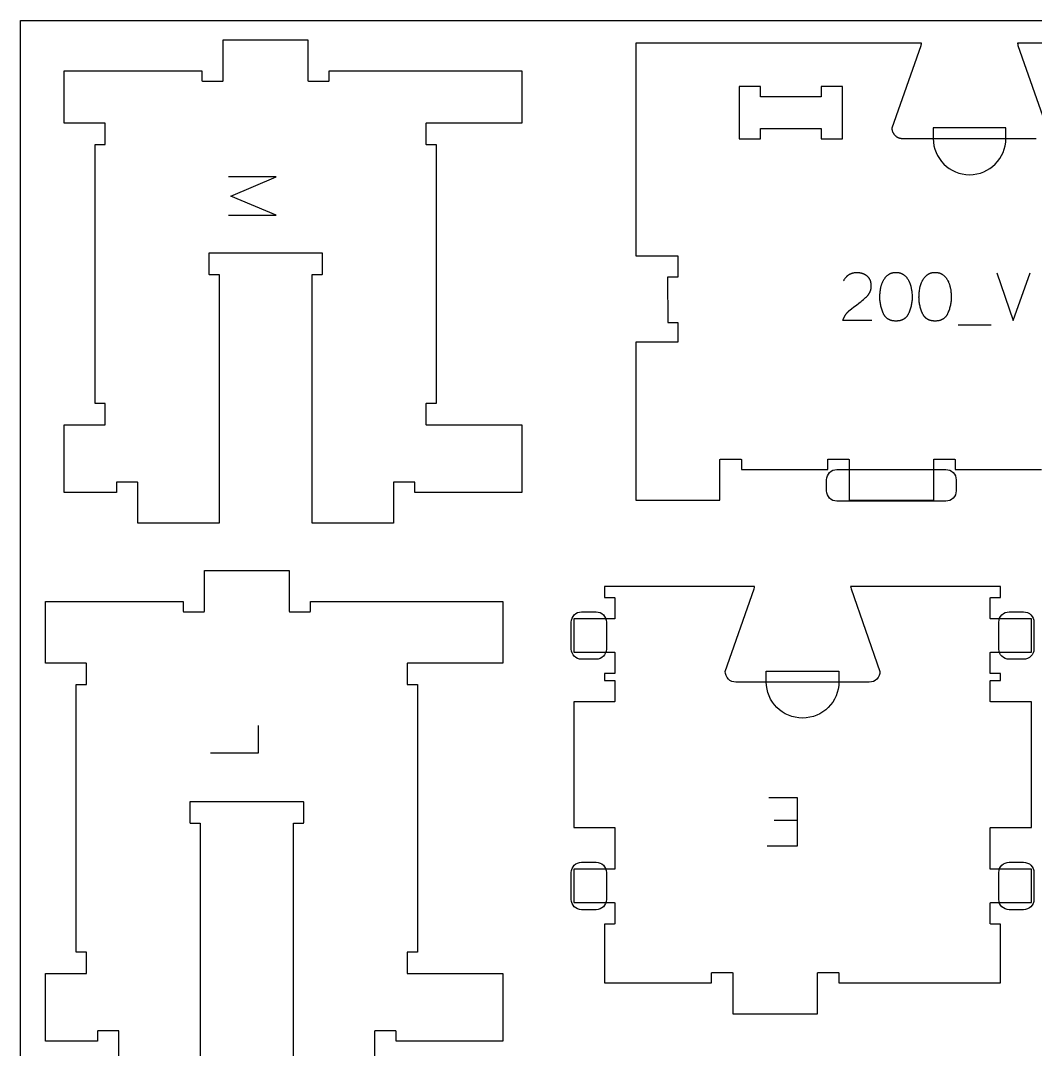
# Model space of a CAD drawing. Header units: millimetres. Extents: x -1220 to 1220, y -1270 to 1270.
# Drawn here: x -1220 to -627, y 668 to 1270 of the extents above; entities that cross this region are included whole.
import ezdxf

# ---------------------------------------------------------------- set-up
doc = ezdxf.new("R2010")
doc.units = ezdxf.units.MM
for name, color, linetype, true_color in [('0_SHEET_SPRUCEPLY_2440X122', 1, 'Continuous', 0xff0000), ('1_ANYTOOL_1MMDEEP_LABELS_S', 2, 'Continuous', 0xffff00), ('3_ANYTOOL_CUTTHROUGH_INSID', 4, 'Continuous', 0x00ffff), ('4_ANYTOOL_CUTTHROUGH_OUTSI', 5, 'Continuous', 0x0000ff), ('5_ANYTOOL_HALF_MILL_9MM_IN', 3, 'Continuous', 0x00ff00)]:
    doc.layers.add(name, color=color, linetype=linetype, true_color=true_color)

msp = doc.modelspace()

# ---------------------------------------------------------------- linework, layer by layer
at = {"layer": '0_SHEET_SPRUCEPLY_2440X122'}
msp.add_lwpolyline([(1220, 1270), (1220, 50), (-1220, 50), (-1220, 1270)], close=True, dxfattribs=at)
at = {"layer": '1_ANYTOOL_1MMDEEP_LABELS_S'}
for points in [[(-1098.49, 1156.16), (-1070.49, 1156.16), (-1096.97, 1167.36), (-1070.61, 1178.56), (-1098.49, 1178.56)], [(-722.15, 1094.49), (-739.23, 1094.53), (-739.09, 1094.95), (-738.94, 1095.37), (-738.86, 1095.58), (-738.78, 1095.78), (-738.69, 1095.98), (-738.6, 1096.18), (-738.51, 1096.37), (-738.41, 1096.57), (-738.31, 1096.76), (-738.21, 1096.95), (-738.11, 1097.13), (-738, 1097.32), (-737.88, 1097.5), (-737.77, 1097.68), (-737.65, 1097.86), (-737.53, 1098.03), (-737.4, 1098.2), (-737.27, 1098.38), (-737.14, 1098.54), (-737, 1098.71), (-736.86, 1098.87), (-736.72, 1099.04), (-736.58, 1099.2), (-736.43, 1099.35), (-736.28, 1099.51), (-736.12, 1099.66), (-735.96, 1099.81), (-735.8, 1099.96), (-735.64, 1100.11), (-734.08, 1101.39), (-732.69, 1102.51), (-731.28, 1103.59), (-729.87, 1104.65), (-729.16, 1105.17), (-728.47, 1105.7), (-727.8, 1106.24), (-727.16, 1106.79), (-726.53, 1107.34), (-725.93, 1107.9), (-725.35, 1108.47), (-724.79, 1109.05), (-724.65, 1109.19), (-724.52, 1109.34), (-724.39, 1109.49), (-724.27, 1109.65), (-724.15, 1109.8), (-724.04, 1109.96), (-723.93, 1110.12), (-723.82, 1110.28), (-723.72, 1110.44), (-723.63, 1110.6), (-723.53, 1110.77), (-723.45, 1110.94), (-723.36, 1111.11), (-723.28, 1111.29), (-723.21, 1111.46), (-723.14, 1111.64), (-723.07, 1111.82), (-723.01, 1112), (-722.95, 1112.18), (-722.9, 1112.37), (-722.85, 1112.56), (-722.8, 1112.75), (-722.76, 1112.94), (-722.72, 1113.14), (-722.69, 1113.33), (-722.66, 1113.53), (-722.64, 1113.73), (-722.62, 1113.94), (-722.61, 1114.14), (-722.6, 1114.35), (-722.59, 1114.56), (-722.59, 1114.77), (-722.59, 1115), (-722.6, 1115.23), (-722.61, 1115.46), (-722.62, 1115.68), (-722.64, 1115.9), (-722.67, 1116.12), (-722.7, 1116.33), (-722.73, 1116.54), (-722.77, 1116.74), (-722.82, 1116.94), (-722.87, 1117.14), (-722.92, 1117.34), (-722.98, 1117.53), (-723.04, 1117.71), (-723.11, 1117.9), (-723.18, 1118.08), (-723.25, 1118.26), (-723.33, 1118.43), (-723.42, 1118.6), (-723.51, 1118.77), (-723.6, 1118.93), (-723.7, 1119.09), (-723.81, 1119.24), (-723.91, 1119.4), (-724.03, 1119.55), (-724.15, 1119.69), (-724.27, 1119.83), (-724.39, 1119.97), (-724.53, 1120.11), (-724.66, 1120.24), (-724.8, 1120.36), (-724.95, 1120.49), (-725.1, 1120.61), (-725.25, 1120.73), (-725.4, 1120.84), (-725.56, 1120.95), (-725.72, 1121.05), (-725.88, 1121.15), (-726.04, 1121.25), (-726.2, 1121.35), (-726.37, 1121.44), (-726.54, 1121.52), (-726.72, 1121.6), (-726.89, 1121.68), (-727.07, 1121.76), (-727.25, 1121.83), (-727.43, 1121.9), (-727.62, 1121.96), (-727.8, 1122.02), (-727.99, 1122.07), (-728.19, 1122.13), (-728.38, 1122.17), (-728.58, 1122.22), (-728.78, 1122.26), (-728.98, 1122.29), (-729.18, 1122.33), (-729.39, 1122.36), (-729.6, 1122.38), (-729.81, 1122.4), (-730.03, 1122.42), (-730.24, 1122.43), (-730.46, 1122.44), (-730.91, 1122.45), (-731.25, 1122.44), (-731.59, 1122.43), (-731.91, 1122.41), (-732.24, 1122.37), (-732.56, 1122.33), (-732.87, 1122.28), (-733.17, 1122.22), (-733.47, 1122.15), (-733.77, 1122.07), (-733.91, 1122.03), (-734.05, 1121.98), (-734.19, 1121.94), (-734.33, 1121.89), (-734.47, 1121.83), (-734.61, 1121.78), (-734.74, 1121.72), (-734.88, 1121.66), (-735.01, 1121.6), (-735.14, 1121.54), (-735.27, 1121.47), (-735.4, 1121.4), (-735.52, 1121.33), (-735.65, 1121.26), (-735.77, 1121.18), (-735.89, 1121.11), (-736.01, 1121.03), (-736.13, 1120.94), (-736.25, 1120.86), (-736.36, 1120.77), (-736.48, 1120.68), (-736.59, 1120.59), (-736.7, 1120.5), (-736.81, 1120.4), (-736.92, 1120.3), (-737.02, 1120.2), (-737.13, 1120.1), (-737.23, 1119.99), (-737.33, 1119.88), (-737.43, 1119.77), (-737.53, 1119.66), (-737.63, 1119.54), (-737.82, 1119.31), (-738, 1119.06), (-738.18, 1118.8), (-738.35, 1118.54), (-738.52, 1118.27), (-738.67, 1117.98), (-738.83, 1117.69)], [(-649.23, 1122.45), (-639.55, 1094.45), (-629.71, 1122.45)], [(-671.75, 1092.09), (-652.47, 1092.09)], [(-1108.9, 841.57), (-1080.9, 841.57), (-1080.9, 857.53)], [(-783.42, 787.22), (-765.74, 787.22), (-765.74, 815.22), (-782.38, 815.22)], [(-779.42, 802.22), (-765.74, 802.22)]]:
    msp.add_lwpolyline(points, dxfattribs=at)
for points in [[(-708.15, 1122.69), (-707.8, 1122.68), (-707.46, 1122.67), (-707.3, 1122.65), (-707.13, 1122.64), (-706.97, 1122.62), (-706.81, 1122.6), (-706.65, 1122.57), (-706.49, 1122.55), (-706.34, 1122.52), (-706.18, 1122.49), (-706.03, 1122.45), (-705.88, 1122.41), (-705.73, 1122.37), (-705.59, 1122.33), (-705.44, 1122.28), (-705.3, 1122.23), (-705.16, 1122.18), (-705.02, 1122.13), (-704.89, 1122.07), (-704.75, 1122.01), (-704.62, 1121.94), (-704.49, 1121.88), (-704.36, 1121.81), (-704.23, 1121.74), (-704.11, 1121.66), (-703.98, 1121.59), (-703.86, 1121.51), (-703.74, 1121.42), (-703.62, 1121.34), (-703.51, 1121.25), (-703.28, 1121.07), (-703.06, 1120.89), (-702.84, 1120.7), (-702.63, 1120.5), (-702.43, 1120.3), (-702.23, 1120.09), (-702.04, 1119.87), (-701.86, 1119.65), (-701.68, 1119.42), (-701.5, 1119.19), (-701.34, 1118.95), (-701.17, 1118.7), (-701.02, 1118.45), (-700.87, 1118.19), (-700.73, 1117.92), (-700.59, 1117.65), (-700.33, 1117.1), (-700.21, 1116.82), (-700.09, 1116.54), (-699.98, 1116.26), (-699.87, 1115.97), (-699.77, 1115.68), (-699.68, 1115.39), (-699.59, 1115.09), (-699.5, 1114.79), (-699.42, 1114.49), (-699.35, 1114.18), (-699.28, 1113.87), (-699.22, 1113.56), (-699.16, 1113.25), (-699, 1112.29), (-698.91, 1111.67), (-698.84, 1111.05), (-698.78, 1110.44), (-698.73, 1109.84), (-698.69, 1109.25), (-698.67, 1108.66), (-698.67, 1108.09), (-698.68, 1107.51), (-698.7, 1106.94), (-698.74, 1106.36), (-698.79, 1105.79), (-698.86, 1105.21), (-698.95, 1104.63), (-699.05, 1104.06), (-699.17, 1103.48), (-699.3, 1102.9), (-699.45, 1102.32), (-699.61, 1101.74), (-699.79, 1101.17), (-699.99, 1100.59), (-700.2, 1100.01), (-700.43, 1099.43), (-700.67, 1098.85), (-700.79, 1098.56), (-700.93, 1098.29), (-701.07, 1098.02), (-701.14, 1097.89), (-701.21, 1097.76), (-701.29, 1097.64), (-701.37, 1097.51), (-701.45, 1097.39), (-701.53, 1097.27), (-701.61, 1097.16), (-701.7, 1097.04), (-701.78, 1096.93), (-701.87, 1096.82), (-701.96, 1096.71), (-702.05, 1096.61), (-702.14, 1096.5), (-702.24, 1096.4), (-702.34, 1096.3), (-702.44, 1096.21), (-702.54, 1096.11), (-702.64, 1096.02), (-702.74, 1095.93), (-702.85, 1095.84), (-702.95, 1095.76), (-703.06, 1095.68), (-703.17, 1095.6), (-703.29, 1095.52), (-703.4, 1095.44), (-703.52, 1095.37), (-703.64, 1095.3), (-703.75, 1095.23), (-703.88, 1095.16), (-704, 1095.1), (-704.12, 1095.03), (-704.25, 1094.97), (-704.38, 1094.92), (-704.51, 1094.86), (-704.64, 1094.81), (-704.77, 1094.76), (-704.91, 1094.71), (-705.04, 1094.66), (-705.18, 1094.62), (-705.32, 1094.58), (-705.47, 1094.54), (-705.61, 1094.5), (-705.9, 1094.43), (-706.2, 1094.37), (-706.51, 1094.32), (-706.82, 1094.28), (-707.14, 1094.25), (-707.47, 1094.23), (-707.81, 1094.21), (-708.15, 1094.21), (-708.49, 1094.21), (-708.82, 1094.23), (-709.14, 1094.25), (-709.46, 1094.28), (-709.77, 1094.32), (-710.08, 1094.37), (-710.38, 1094.43), (-710.52, 1094.47), (-710.67, 1094.5), (-710.81, 1094.54), (-710.95, 1094.58), (-711.09, 1094.62), (-711.23, 1094.67), (-711.36, 1094.71), (-711.5, 1094.76), (-711.63, 1094.81), (-711.76, 1094.87), (-711.89, 1094.92), (-712.02, 1094.98), (-712.14, 1095.04), (-712.27, 1095.1), (-712.39, 1095.17), (-712.51, 1095.24), (-712.63, 1095.31), (-712.75, 1095.38), (-712.86, 1095.45), (-712.98, 1095.53), (-713.09, 1095.61), (-713.2, 1095.69), (-713.31, 1095.77), (-713.41, 1095.86), (-713.52, 1095.95), (-713.62, 1096.04), (-713.72, 1096.13), (-713.82, 1096.22), (-713.92, 1096.32), (-714.02, 1096.42), (-714.11, 1096.52), (-714.21, 1096.63), (-714.3, 1096.73), (-714.39, 1096.84), (-714.48, 1096.95), (-714.56, 1097.07), (-714.65, 1097.18), (-714.73, 1097.3), (-714.81, 1097.42), (-714.89, 1097.54), (-714.97, 1097.67), (-715.04, 1097.79), (-715.12, 1097.92), (-715.19, 1098.05), (-715.33, 1098.32), (-715.46, 1098.6), (-715.59, 1098.89), (-715.82, 1099.47), (-716.05, 1100.06), (-716.25, 1100.64), (-716.44, 1101.22), (-716.62, 1101.8), (-716.78, 1102.38), (-716.93, 1102.96), (-717.06, 1103.54), (-717.17, 1104.12), (-717.27, 1104.69), (-717.36, 1105.27), (-717.42, 1105.84), (-717.48, 1106.41), (-717.52, 1106.99), (-717.54, 1107.56), (-717.55, 1108.13), (-717.54, 1108.7), (-717.52, 1109.29), (-717.49, 1109.88), (-717.45, 1110.48), (-717.39, 1111.09), (-717.32, 1111.71), (-717.24, 1112.33), (-717.15, 1112.97), (-717.03, 1113.6), (-716.96, 1113.91), (-716.89, 1114.22), (-716.81, 1114.53), (-716.73, 1114.83), (-716.64, 1115.13), (-716.55, 1115.43), (-716.45, 1115.72), (-716.35, 1116.01), (-716.24, 1116.3), (-716.13, 1116.58), (-716.01, 1116.86), (-715.89, 1117.14), (-715.76, 1117.42), (-715.63, 1117.69), (-715.49, 1117.96), (-715.35, 1118.22), (-715.2, 1118.47), (-715.04, 1118.72), (-714.88, 1118.96), (-714.72, 1119.2), (-714.54, 1119.43), (-714.37, 1119.66), (-714.18, 1119.88), (-714, 1120.09), (-713.8, 1120.3), (-713.6, 1120.5), (-713.4, 1120.7), (-713.19, 1120.89), (-712.97, 1121.07), (-712.75, 1121.25), (-712.63, 1121.34), (-712.51, 1121.42), (-712.39, 1121.51), (-712.27, 1121.59), (-712.15, 1121.66), (-712.02, 1121.74), (-711.9, 1121.81), (-711.77, 1121.88), (-711.64, 1121.94), (-711.51, 1122.01), (-711.37, 1122.07), (-711.24, 1122.13), (-711.1, 1122.18), (-710.96, 1122.23), (-710.82, 1122.28), (-710.68, 1122.33), (-710.53, 1122.37), (-710.39, 1122.41), (-710.24, 1122.45), (-710.09, 1122.49), (-709.94, 1122.52), (-709.78, 1122.55), (-709.63, 1122.57), (-709.47, 1122.6), (-709.31, 1122.62), (-709.15, 1122.64), (-708.99, 1122.65), (-708.82, 1122.67), (-708.49, 1122.68)], [(-685.27, 1122.69), (-684.92, 1122.68), (-684.58, 1122.67), (-684.42, 1122.65), (-684.25, 1122.64), (-684.09, 1122.62), (-683.93, 1122.6), (-683.77, 1122.57), (-683.61, 1122.55), (-683.46, 1122.52), (-683.3, 1122.49), (-683.15, 1122.45), (-683, 1122.41), (-682.85, 1122.37), (-682.71, 1122.33), (-682.56, 1122.28), (-682.42, 1122.23), (-682.28, 1122.18), (-682.14, 1122.13), (-682.01, 1122.07), (-681.87, 1122.01), (-681.74, 1121.94), (-681.61, 1121.88), (-681.48, 1121.81), (-681.35, 1121.74), (-681.23, 1121.66), (-681.1, 1121.59), (-680.98, 1121.51), (-680.86, 1121.42), (-680.74, 1121.34), (-680.63, 1121.25), (-680.4, 1121.07), (-680.18, 1120.89), (-679.96, 1120.7), (-679.75, 1120.5), (-679.55, 1120.3), (-679.35, 1120.09), (-679.16, 1119.87), (-678.98, 1119.65), (-678.8, 1119.42), (-678.62, 1119.19), (-678.46, 1118.95), (-678.29, 1118.7), (-678.14, 1118.45), (-677.99, 1118.19), (-677.85, 1117.92), (-677.71, 1117.65), (-677.45, 1117.1), (-677.33, 1116.82), (-677.21, 1116.54), (-677.1, 1116.26), (-676.99, 1115.97), (-676.89, 1115.68), (-676.8, 1115.39), (-676.71, 1115.09), (-676.62, 1114.79), (-676.54, 1114.49), (-676.47, 1114.18), (-676.4, 1113.87), (-676.34, 1113.56), (-676.28, 1113.25), (-676.12, 1112.29), (-676.03, 1111.67), (-675.96, 1111.05), (-675.9, 1110.44), (-675.85, 1109.84), (-675.81, 1109.25), (-675.79, 1108.66), (-675.79, 1108.09), (-675.8, 1107.51), (-675.82, 1106.94), (-675.86, 1106.36), (-675.91, 1105.79), (-675.98, 1105.21), (-676.07, 1104.63), (-676.17, 1104.06), (-676.29, 1103.48), (-676.42, 1102.9), (-676.57, 1102.32), (-676.73, 1101.74), (-676.91, 1101.17), (-677.11, 1100.59), (-677.32, 1100.01), (-677.55, 1099.43), (-677.79, 1098.85), (-677.91, 1098.56), (-678.05, 1098.29), (-678.19, 1098.02), (-678.26, 1097.89), (-678.33, 1097.76), (-678.41, 1097.64), (-678.49, 1097.51), (-678.57, 1097.39), (-678.65, 1097.27), (-678.73, 1097.16), (-678.82, 1097.04), (-678.9, 1096.93), (-678.99, 1096.82), (-679.08, 1096.71), (-679.17, 1096.61), (-679.26, 1096.5), (-679.36, 1096.4), (-679.46, 1096.3), (-679.56, 1096.21), (-679.66, 1096.11), (-679.76, 1096.02), (-679.86, 1095.93), (-679.97, 1095.84), (-680.07, 1095.76), (-680.18, 1095.68), (-680.29, 1095.6), (-680.41, 1095.52), (-680.52, 1095.44), (-680.64, 1095.37), (-680.76, 1095.3), (-680.87, 1095.23), (-681, 1095.16), (-681.12, 1095.1), (-681.24, 1095.03), (-681.37, 1094.97), (-681.5, 1094.92), (-681.63, 1094.86), (-681.76, 1094.81), (-681.89, 1094.76), (-682.03, 1094.71), (-682.16, 1094.66), (-682.3, 1094.62), (-682.44, 1094.58), (-682.59, 1094.54), (-682.73, 1094.5), (-683.02, 1094.43), (-683.32, 1094.37), (-683.63, 1094.32), (-683.94, 1094.28), (-684.26, 1094.25), (-684.59, 1094.23), (-684.93, 1094.21), (-685.27, 1094.21), (-685.61, 1094.21), (-685.94, 1094.23), (-686.26, 1094.25), (-686.58, 1094.28), (-686.89, 1094.32), (-687.2, 1094.37), (-687.5, 1094.43), (-687.64, 1094.47), (-687.79, 1094.5), (-687.93, 1094.54), (-688.07, 1094.58), (-688.21, 1094.62), (-688.35, 1094.67), (-688.48, 1094.71), (-688.62, 1094.76), (-688.75, 1094.81), (-688.88, 1094.87), (-689.01, 1094.92), (-689.14, 1094.98), (-689.26, 1095.04), (-689.39, 1095.1), (-689.51, 1095.17), (-689.63, 1095.24), (-689.75, 1095.31), (-689.87, 1095.38), (-689.98, 1095.45), (-690.1, 1095.53), (-690.21, 1095.61), (-690.32, 1095.69), (-690.43, 1095.77), (-690.53, 1095.86), (-690.64, 1095.95), (-690.74, 1096.04), (-690.84, 1096.13), (-690.94, 1096.22), (-691.04, 1096.32), (-691.14, 1096.42), (-691.23, 1096.52), (-691.33, 1096.63), (-691.42, 1096.73), (-691.51, 1096.84), (-691.6, 1096.95), (-691.68, 1097.07), (-691.77, 1097.18), (-691.85, 1097.3), (-691.93, 1097.42), (-692.01, 1097.54), (-692.09, 1097.67), (-692.16, 1097.79), (-692.24, 1097.92), (-692.31, 1098.05), (-692.45, 1098.32), (-692.58, 1098.6), (-692.71, 1098.89), (-692.94, 1099.47), (-693.17, 1100.06), (-693.37, 1100.64), (-693.56, 1101.22), (-693.74, 1101.8), (-693.9, 1102.38), (-694.05, 1102.96), (-694.18, 1103.54), (-694.29, 1104.12), (-694.39, 1104.69), (-694.48, 1105.27), (-694.54, 1105.84), (-694.6, 1106.41), (-694.64, 1106.99), (-694.66, 1107.56), (-694.67, 1108.13), (-694.66, 1108.7), (-694.64, 1109.29), (-694.61, 1109.88), (-694.57, 1110.48), (-694.51, 1111.09), (-694.44, 1111.71), (-694.36, 1112.33), (-694.27, 1112.97), (-694.15, 1113.6), (-694.08, 1113.91), (-694.01, 1114.22), (-693.93, 1114.53), (-693.85, 1114.83), (-693.76, 1115.13), (-693.67, 1115.43), (-693.57, 1115.72), (-693.47, 1116.01), (-693.36, 1116.3), (-693.25, 1116.58), (-693.13, 1116.86), (-693.01, 1117.14), (-692.88, 1117.42), (-692.75, 1117.69), (-692.61, 1117.96), (-692.47, 1118.22), (-692.32, 1118.47), (-692.16, 1118.72), (-692, 1118.96), (-691.84, 1119.2), (-691.66, 1119.43), (-691.49, 1119.66), (-691.3, 1119.88), (-691.12, 1120.09), (-690.92, 1120.3), (-690.72, 1120.5), (-690.52, 1120.7), (-690.31, 1120.89), (-690.09, 1121.07), (-689.87, 1121.25), (-689.75, 1121.34), (-689.63, 1121.42), (-689.51, 1121.51), (-689.39, 1121.59), (-689.27, 1121.66), (-689.14, 1121.74), (-689.02, 1121.81), (-688.89, 1121.88), (-688.76, 1121.94), (-688.63, 1122.01), (-688.49, 1122.07), (-688.36, 1122.13), (-688.22, 1122.18), (-688.08, 1122.23), (-687.94, 1122.28), (-687.8, 1122.33), (-687.65, 1122.37), (-687.51, 1122.41), (-687.36, 1122.45), (-687.21, 1122.49), (-687.06, 1122.52), (-686.9, 1122.55), (-686.75, 1122.57), (-686.59, 1122.6), (-686.43, 1122.62), (-686.27, 1122.64), (-686.11, 1122.65), (-685.94, 1122.67), (-685.61, 1122.68)]]:
    msp.add_lwpolyline(points, close=True, dxfattribs=at)
at = {"layer": '3_ANYTOOL_CUTTHROUGH_INSID'}
msp.add_lwpolyline([(-787.31, 1225.35), (-787.31, 1231.35), (-799.81, 1231.35), (-799.81, 1200.85), (-787.31, 1200.85), (-787.31, 1206.85), (-751.81, 1206.85), (-751.81, 1200.85), (-739.31, 1200.85), (-739.31, 1231.35), (-751.81, 1231.35), (-751.81, 1225.35)], close=True, dxfattribs=at)
at = {"layer": '4_ANYTOOL_CUTTHROUGH_OUTSI'}
for points in [[(-1103.97, 1121.51), (-1103.97, 976.01), (-1151.47, 976.01), (-1151.47, 999.76), (-1151.47, 999.76, 0.414214), (-1151.72, 1000.01), (-1163.72, 1000.01, 0.414214), (-1163.97, 999.76), (-1163.97, 994.01), (-1194.47, 994.01), (-1194.47, 1033.51), (-1170.72, 1033.51), (-1170.72, 1033.51, 0.414214), (-1170.47, 1033.76), (-1170.47, 1045.76, 0.414214), (-1170.72, 1046.01), (-1176.47, 1046.01), (-1176.47, 1197.51), (-1170.72, 1197.51), (-1170.72, 1197.51, 0.414214), (-1170.47, 1197.76), (-1170.47, 1209.76, 0.414214), (-1170.72, 1210.01), (-1194.47, 1210.01), (-1194.47, 1240.65), (-1113.97, 1240.65), (-1113.97, 1234.9), (-1113.97, 1234.9, 0.414214), (-1113.72, 1234.65), (-1101.72, 1234.65, 0.414214), (-1101.47, 1234.9), (-1101.47, 1258.65), (-1051.97, 1258.65), (-1051.97, 1234.9), (-1051.97, 1234.9, 0.414214), (-1051.72, 1234.65), (-1039.72, 1234.65, 0.414214), (-1039.47, 1234.9), (-1039.47, 1240.65), (-926.97, 1240.65), (-926.97, 1210.01), (-982.72, 1210.01), (-982.72, 1210.01, 0.414214), (-982.97, 1209.76), (-982.97, 1197.76, 0.414214), (-982.72, 1197.51), (-976.97, 1197.51), (-976.97, 1046.01), (-982.72, 1046.01), (-982.72, 1046.01, 0.414214), (-982.97, 1045.76), (-982.97, 1033.76, 0.414214), (-982.72, 1033.51), (-926.97, 1033.51), (-926.97, 994.01), (-989.47, 994.01), (-989.47, 999.76), (-989.47, 999.76, 0.414214), (-989.72, 1000.01), (-1001.72, 1000.01, 0.414214), (-1001.97, 999.76), (-1001.97, 976.01), (-1049.47, 976.01), (-1049.47, 1121.51), (-1043.72, 1121.51), (-1043.72, 1121.51, 0.414214), (-1043.47, 1121.76), (-1043.47, 1133.76, 0.414214), (-1043.72, 1134.01), (-1109.72, 1134.01, 0.414214), (-1109.97, 1133.76), (-1109.97, 1121.76, 0.414214), (-1109.72, 1121.51)], [(-790.83, 938.96), (-878.47, 938.96), (-878.47, 932.46), (-872.72, 932.46), (-872.72, 932.46, -0.414214), (-872.47, 932.21), (-872.47, 920.21, -0.414214), (-872.72, 919.96), (-896.47, 919.96), (-896.47, 900.46), (-872.72, 900.46), (-872.72, 900.46, -0.414214), (-872.47, 900.21), (-872.47, 888.21, -0.414214), (-872.72, 887.96), (-878.47, 887.96), (-878.47, 883.98), (-872.72, 883.98), (-872.72, 883.98, -0.414214), (-872.47, 883.73), (-872.47, 871.73, -0.414214), (-872.72, 871.48), (-896.47, 871.48), (-896.47, 797.98), (-872.72, 797.98), (-872.72, 797.98, -0.414202), (-872.47, 797.73), (-872.47, 773.73, -0.414225), (-872.72, 773.48), (-896.47, 773.48), (-896.47, 753.98), (-872.72, 753.98), (-872.72, 753.98, -0.414214), (-872.47, 753.73), (-872.47, 741.73, -0.414214), (-872.72, 741.48), (-878.47, 741.48), (-878.47, 707.02), (-815.97, 707.02), (-815.97, 712.77), (-815.97, 712.77, -0.414214), (-815.72, 713.02), (-803.72, 713.02, -0.414214), (-803.47, 712.77), (-803.47, 689.02), (-753.97, 689.02), (-753.97, 712.77), (-753.97, 712.77, -0.414214), (-753.72, 713.02), (-741.72, 713.02, -0.414214), (-741.47, 712.77), (-741.47, 707.02), (-646.97, 707.02), (-646.97, 741.48), (-652.72, 741.48), (-652.72, 741.48, -0.414214), (-652.97, 741.73), (-652.97, 753.73, -0.414214), (-652.72, 753.98), (-628.97, 753.98), (-628.97, 773.48), (-652.72, 773.48), (-652.72, 773.48, -0.414222), (-652.97, 773.73), (-652.97, 797.73, -0.414205), (-652.72, 797.98), (-628.97, 797.98), (-628.97, 871.48), (-652.72, 871.48), (-652.72, 871.48, -0.414214), (-652.97, 871.73), (-652.97, 883.73, -0.414214), (-652.72, 883.98), (-646.97, 883.98), (-646.97, 887.96), (-652.72, 887.96), (-652.72, 887.96, -0.414214), (-652.97, 888.21), (-652.97, 900.21, -0.414214), (-652.72, 900.46), (-628.97, 900.46), (-628.97, 919.96), (-652.72, 919.96), (-652.72, 919.96, -0.414214), (-652.97, 920.21), (-652.97, 932.21, -0.414214), (-652.72, 932.46), (-646.97, 932.46), (-646.97, 938.96), (-734.62, 938.96), (-734.62, 938.96, 0.061485), (-734.38, 937.57), (-717.48, 889.29, -0.084368), (-717.47, 889.21, -0.414214), (-723.72, 882.96), (-801.72, 882.96, -0.414214), (-807.97, 889.21, -0.084368), (-807.96, 889.29), (-791.06, 937.57, 0.061485)]]:
    msp.add_lwpolyline(points, format="xyb", close=True, dxfattribs=at)
for points in [[(-1162.47, 655.01), (-1162.47, 678.76), (-1162.47, 678.76, 0.414214), (-1162.72, 679.01), (-1174.72, 679.01, 0.414214), (-1174.97, 678.76), (-1174.97, 673.01), (-1205.47, 673.01), (-1205.47, 712.51), (-1181.72, 712.51), (-1181.72, 712.51, 0.414214), (-1181.47, 712.76), (-1181.47, 724.76, 0.414214), (-1181.72, 725.01), (-1187.47, 725.01), (-1187.47, 881.51), (-1181.72, 881.51), (-1181.72, 881.51, 0.414214), (-1181.47, 881.76), (-1181.47, 893.76, 0.414214), (-1181.72, 894.01), (-1205.47, 894.01), (-1205.47, 930.2), (-1124.97, 930.2), (-1124.97, 924.45), (-1124.97, 924.45, 0.414214), (-1124.72, 924.2), (-1112.72, 924.2, 0.414214), (-1112.47, 924.45), (-1112.47, 948.2), (-1062.97, 948.2), (-1062.97, 924.45), (-1062.97, 924.45, 0.414214), (-1062.72, 924.2), (-1050.72, 924.2, 0.414214), (-1050.47, 924.45), (-1050.47, 930.2), (-937.97, 930.2), (-937.97, 894.01), (-993.72, 894.01), (-993.72, 894.01, 0.414214), (-993.97, 893.76), (-993.97, 881.76, 0.414214), (-993.72, 881.51), (-987.97, 881.51), (-987.97, 725.01), (-993.72, 725.01), (-993.72, 725.01, 0.414214), (-993.97, 724.76), (-993.97, 712.76, 0.414214), (-993.72, 712.51), (-937.97, 712.51), (-937.97, 673.01), (-1000.47, 673.01), (-1000.47, 678.76), (-1000.47, 678.76, 0.414214), (-1000.72, 679.01), (-1012.72, 679.01, 0.414214), (-1012.97, 678.76), (-1012.97, 655.01)], [(-1060.47, 655.01), (-1060.47, 800.51), (-1054.72, 800.51), (-1054.72, 800.51, 0.414214), (-1054.47, 800.76), (-1054.47, 812.76, 0.414214), (-1054.72, 813.01), (-1120.72, 813.01, 0.414214), (-1120.97, 812.76), (-1120.97, 800.76, 0.414214), (-1120.72, 800.51), (-1114.97, 800.51), (-1114.97, 655.01)]]:
    msp.add_lwpolyline(points, format="xyb", dxfattribs=at)
for points in [[(-626.11, 1200.85, 0), (-704.11, 1200.85, 0), (-704.33, 1200.86, 0), (-704.54, 1200.87, 0), (-704.75, 1200.89, 0), (-704.97, 1200.91, 0), (-705.18, 1200.94, 0), (-705.39, 1200.98, 0), (-705.59, 1201.03, 0), (-705.8, 1201.08, 0), (-706.01, 1201.15, 0), (-706.21, 1201.21, 0), (-706.41, 1201.29, 0), (-706.6, 1201.37, 0), (-706.8, 1201.46, 0), (-706.99, 1201.55, 0), (-707.18, 1201.65, 0), (-707.36, 1201.76, 0), (-707.54, 1201.88, 0), (-707.72, 1202, 0), (-707.89, 1202.12, 0), (-708.06, 1202.25, 0), (-708.22, 1202.39, 0), (-708.38, 1202.53, 0), (-708.53, 1202.68, 0), (-708.68, 1202.84, 0), (-708.83, 1203, 0), (-708.96, 1203.16, 0), (-709.09, 1203.33, 0), (-709.22, 1203.5, 0), (-709.34, 1203.67, 0), (-709.45, 1203.86, 0), (-709.56, 1204.04, 0), (-709.66, 1204.23, 0), (-709.76, 1204.42, 0), (-709.85, 1204.61, 0), (-709.93, 1204.81, 0), (-710, 1205.01, 0), (-710.07, 1205.21, 0), (-710.13, 1205.42, 0), (-710.19, 1205.62, 0), (-710.23, 1205.83, 0), (-710.27, 1206.04, 0), (-710.31, 1206.25, 0), (-710.33, 1206.46, 0), (-710.35, 1206.68, 0), (-710.36, 1206.89, 0), (-710.36, 1207.1, 0), (-710.36, 1207.11, 0), (-710.36, 1207.12, 0), (-710.36, 1207.13, 0), (-710.36, 1207.14, 0), (-710.36, 1207.14, 0), (-710.36, 1207.15, 0), (-710.36, 1207.16, 0), (-710.36, 1207.17, 0), (-710.35, 1207.18, 0), (-710.35, 1207.19, 0), (-693.45, 1255.46, 0), (-693.41, 1255.63, 0), (-693.36, 1255.8, 0), (-693.33, 1255.98, 0), (-693.29, 1256.15, 0), (-693.27, 1256.33, 0), (-693.25, 1256.5, 0), (-693.23, 1256.68, 0), (-693.22, 1256.85, 0), (-860.32, 1256.85, 0), (-860.32, 1132.35, 0), (-835.88, 1132.35, 0), (-835.87, 1132.35, 0), (-835.86, 1132.35, 0), (-835.85, 1132.35, 0), (-835.84, 1132.35, 0), (-835.83, 1132.35, 0), (-835.83, 1132.35, 0), (-835.82, 1132.35, 0), (-835.81, 1132.34, 0), (-835.8, 1132.34, 0), (-835.79, 1132.34, 0), (-835.78, 1132.34, 0), (-835.78, 1132.33, 0), (-835.77, 1132.33, 0), (-835.76, 1132.32, 0), (-835.75, 1132.32, 0), (-835.75, 1132.32, 0), (-835.74, 1132.31, 0), (-835.73, 1132.31, 0), (-835.73, 1132.3, 0), (-835.72, 1132.3, 0), (-835.71, 1132.29, 0), (-835.71, 1132.29, 0), (-835.7, 1132.28, 0), (-835.69, 1132.27, 0), (-835.69, 1132.27, 0), (-835.68, 1132.26, 0), (-835.68, 1132.25, 0), (-835.67, 1132.25, 0), (-835.67, 1132.24, 0), (-835.66, 1132.23, 0), (-835.66, 1132.23, 0), (-835.65, 1132.22, 0), (-835.65, 1132.21, 0), (-835.65, 1132.2, 0), (-835.64, 1132.19, 0), (-835.64, 1132.19, 0), (-835.64, 1132.18, 0), (-835.64, 1132.17, 0), (-835.63, 1132.16, 0), (-835.63, 1132.15, 0), (-835.63, 1132.15, 0), (-835.63, 1132.14, 0), (-835.63, 1132.13, 0), (-835.63, 1132.12, 0), (-835.63, 1132.11, 0), (-835.63, 1132.1, 0), (-835.63, 1120.1, 0), (-835.63, 1120.09, 0), (-835.63, 1120.09, 0), (-835.63, 1120.08, 0), (-835.63, 1120.07, 0), (-835.63, 1120.06, 0), (-835.63, 1120.05, 0), (-835.63, 1120.04, 0), (-835.64, 1120.04, 0), (-835.64, 1120.03, 0), (-835.64, 1120.02, 0), (-835.64, 1120.01, 0), (-835.65, 1120, 0), (-835.65, 1120, 0), (-835.65, 1119.99, 0), (-835.66, 1119.98, 0), (-835.66, 1119.97, 0), (-835.67, 1119.97, 0), (-835.67, 1119.96, 0), (-835.68, 1119.95, 0), (-835.68, 1119.94, 0), (-835.69, 1119.94, 0), (-835.69, 1119.93, 0), (-835.7, 1119.93, 0), (-835.71, 1119.92, 0), (-835.71, 1119.91, 0), (-835.72, 1119.91, 0), (-835.73, 1119.9, 0), (-835.73, 1119.9, 0), (-835.74, 1119.89, 0), (-835.75, 1119.89, 0), (-835.75, 1119.88, 0), (-835.76, 1119.88, 0), (-835.77, 1119.88, 0), (-835.78, 1119.87, 0), (-835.78, 1119.87, 0), (-835.79, 1119.87, 0), (-835.8, 1119.86, 0), (-835.81, 1119.86, 0), (-835.82, 1119.86, 0), (-835.83, 1119.86, 0), (-835.83, 1119.86, 0), (-835.84, 1119.86, 0), (-835.85, 1119.85, 0), (-835.86, 1119.85, 0), (-835.87, 1119.85, 0), (-835.88, 1119.85, 0), (-841.63, 1119.85, 0), (-841.59, 1093.35, 0), (-835.84, 1093.35, 0), (-835.83, 1093.35, 0), (-835.82, 1093.35, 0), (-835.82, 1093.35, 0), (-835.81, 1093.35, 0), (-835.8, 1093.35, 0), (-835.79, 1093.35, 0), (-835.78, 1093.35, 0), (-835.77, 1093.34, 0), (-835.76, 1093.34, 0), (-835.76, 1093.34, 0), (-835.75, 1093.33, 0), (-835.74, 1093.33, 0), (-835.73, 1093.33, 0), (-835.72, 1093.32, 0), (-835.72, 1093.32, 0), (-835.71, 1093.31, 0), (-835.7, 1093.31, 0), (-835.69, 1093.31, 0), (-835.69, 1093.3, 0), (-835.68, 1093.29, 0), (-835.67, 1093.29, 0), (-835.67, 1093.28, 0), (-835.66, 1093.28, 0), (-835.66, 1093.27, 0), (-835.65, 1093.26, 0), (-835.64, 1093.26, 0), (-835.64, 1093.25, 0), (-835.63, 1093.24, 0), (-835.63, 1093.24, 0), (-835.62, 1093.23, 0), (-835.62, 1093.22, 0), (-835.62, 1093.21, 0), (-835.61, 1093.2, 0), (-835.61, 1093.2, 0), (-835.61, 1093.19, 0), (-835.6, 1093.18, 0), (-835.6, 1093.17, 0), (-835.6, 1093.16, 0), (-835.6, 1093.15, 0), (-835.6, 1093.15, 0), (-835.59, 1093.14, 0), (-835.59, 1093.13, 0), (-835.59, 1093.12, 0), (-835.59, 1093.11, 0), (-835.59, 1093.1, 0), (-835.59, 1082.1, 0), (-835.59, 1082.09, 0), (-835.59, 1082.09, 0), (-835.59, 1082.08, 0), (-835.59, 1082.07, 0), (-835.59, 1082.06, 0), (-835.59, 1082.05, 0), (-835.59, 1082.04, 0), (-835.59, 1082.04, 0), (-835.6, 1082.03, 0), (-835.6, 1082.02, 0), (-835.6, 1082.01, 0), (-835.61, 1082, 0), (-835.61, 1082, 0), (-835.61, 1081.99, 0), (-835.62, 1081.98, 0), (-835.62, 1081.97, 0), (-835.63, 1081.97, 0), (-835.63, 1081.96, 0), (-835.64, 1081.95, 0), (-835.64, 1081.94, 0), (-835.65, 1081.94, 0), (-835.65, 1081.93, 0), (-835.66, 1081.93, 0), (-835.66, 1081.92, 0), (-835.67, 1081.91, 0), (-835.68, 1081.91, 0), (-835.68, 1081.9, 0), (-835.69, 1081.9, 0), (-835.7, 1081.89, 0), (-835.71, 1081.89, 0), (-835.71, 1081.88, 0), (-835.72, 1081.88, 0), (-835.73, 1081.88, 0), (-835.74, 1081.87, 0), (-835.74, 1081.87, 0), (-835.75, 1081.87, 0), (-835.76, 1081.86, 0), (-835.77, 1081.86, 0), (-835.78, 1081.86, 0), (-835.78, 1081.86, 0), (-835.79, 1081.86, 0), (-835.8, 1081.86, 0), (-835.81, 1081.85, 0), (-835.82, 1081.85, 0), (-835.83, 1081.85, 0), (-835.84, 1081.85, 0), (-860.32, 1081.85, 0), (-860.32, 989.35, 0), (-811.04, 989.35, 0), (-811.04, 1013.1, 0), (-811.04, 1013.11, 0), (-811.04, 1013.12, 0), (-811.04, 1013.13, 0), (-811.04, 1013.14, 0), (-811.03, 1013.15, 0), (-811.03, 1013.15, 0), (-811.03, 1013.16, 0), (-811.03, 1013.17, 0), (-811.03, 1013.18, 0), (-811.02, 1013.19, 0), (-811.02, 1013.19, 0), (-811.02, 1013.2, 0), (-811.01, 1013.21, 0), (-811.01, 1013.22, 0), (-811.01, 1013.23, 0), (-811, 1013.23, 0), (-811, 1013.24, 0), (-810.99, 1013.25, 0), (-810.99, 1013.25, 0), (-810.98, 1013.26, 0), (-810.98, 1013.27, 0), (-810.97, 1013.27, 0), (-810.97, 1013.28, 0), (-810.96, 1013.29, 0), (-810.95, 1013.29, 0), (-810.95, 1013.3, 0), (-810.94, 1013.3, 0), (-810.93, 1013.31, 0), (-810.93, 1013.31, 0), (-810.92, 1013.32, 0), (-810.91, 1013.32, 0), (-810.9, 1013.32, 0), (-810.9, 1013.33, 0), (-810.89, 1013.33, 0), (-810.88, 1013.34, 0), (-810.87, 1013.34, 0), (-810.86, 1013.34, 0), (-810.86, 1013.34, 0), (-810.85, 1013.35, 0), (-810.84, 1013.35, 0), (-810.83, 1013.35, 0), (-810.82, 1013.35, 0), (-810.81, 1013.35, 0), (-810.81, 1013.35, 0), (-810.8, 1013.35, 0), (-810.79, 1013.35, 0), (-798.79, 1013.35, 0), (-798.78, 1013.35, 0), (-798.77, 1013.35, 0), (-798.76, 1013.35, 0), (-798.75, 1013.35, 0), (-798.75, 1013.35, 0), (-798.74, 1013.35, 0), (-798.73, 1013.35, 0), (-798.72, 1013.34, 0), (-798.71, 1013.34, 0), (-798.7, 1013.34, 0), (-798.7, 1013.34, 0), (-798.69, 1013.33, 0), (-798.68, 1013.33, 0), (-798.67, 1013.32, 0), (-798.67, 1013.32, 0), (-798.66, 1013.32, 0), (-798.65, 1013.31, 0), (-798.64, 1013.31, 0), (-798.64, 1013.3, 0), (-798.63, 1013.3, 0), (-798.62, 1013.29, 0), (-798.62, 1013.29, 0), (-798.61, 1013.28, 0), (-798.61, 1013.27, 0), (-798.6, 1013.27, 0), (-798.59, 1013.26, 0), (-798.59, 1013.25, 0), (-798.58, 1013.25, 0), (-798.58, 1013.24, 0), (-798.57, 1013.23, 0), (-798.57, 1013.23, 0), (-798.57, 1013.22, 0), (-798.56, 1013.21, 0), (-798.56, 1013.2, 0), (-798.56, 1013.19, 0), (-798.55, 1013.19, 0), (-798.55, 1013.18, 0), (-798.55, 1013.17, 0), (-798.55, 1013.16, 0), (-798.54, 1013.15, 0), (-798.54, 1013.15, 0), (-798.54, 1013.14, 0), (-798.54, 1013.13, 0), (-798.54, 1013.12, 0), (-798.54, 1013.11, 0), (-798.54, 1013.1, 0), (-798.54, 1007.35, 0), (-748.04, 1007.35, 0), (-748.04, 1013.1, 0), (-748.04, 1013.11, 0), (-748.04, 1013.12, 0), (-748.04, 1013.13, 0), (-748.04, 1013.14, 0), (-748.03, 1013.15, 0), (-748.03, 1013.15, 0), (-748.03, 1013.16, 0), (-748.03, 1013.17, 0), (-748.03, 1013.18, 0), (-748.02, 1013.19, 0), (-748.02, 1013.19, 0), (-748.02, 1013.2, 0), (-748.01, 1013.21, 0), (-748.01, 1013.22, 0), (-748.01, 1013.23, 0), (-748, 1013.23, 0), (-748, 1013.24, 0), (-747.99, 1013.25, 0), (-747.99, 1013.25, 0), (-747.98, 1013.26, 0), (-747.98, 1013.27, 0), (-747.97, 1013.27, 0), (-747.97, 1013.28, 0), (-747.96, 1013.29, 0), (-747.95, 1013.29, 0), (-747.95, 1013.3, 0), (-747.94, 1013.3, 0), (-747.93, 1013.31, 0), (-747.93, 1013.31, 0), (-747.92, 1013.32, 0), (-747.91, 1013.32, 0), (-747.9, 1013.32, 0), (-747.9, 1013.33, 0), (-747.89, 1013.33, 0), (-747.88, 1013.34, 0), (-747.87, 1013.34, 0), (-747.86, 1013.34, 0), (-747.86, 1013.34, 0), (-747.85, 1013.35, 0), (-747.84, 1013.35, 0), (-747.83, 1013.35, 0), (-747.82, 1013.35, 0), (-747.81, 1013.35, 0), (-747.81, 1013.35, 0), (-747.8, 1013.35, 0), (-747.79, 1013.35, 0), (-735.79, 1013.35, 0), (-735.78, 1013.35, 0), (-735.77, 1013.35, 0), (-735.76, 1013.35, 0), (-735.75, 1013.35, 0), (-735.75, 1013.35, 0), (-735.74, 1013.35, 0), (-735.73, 1013.35, 0), (-735.72, 1013.34, 0), (-735.71, 1013.34, 0), (-735.7, 1013.34, 0), (-735.7, 1013.34, 0), (-735.69, 1013.33, 0), (-735.68, 1013.33, 0), (-735.67, 1013.32, 0), (-735.67, 1013.32, 0), (-735.66, 1013.32, 0), (-735.65, 1013.31, 0), (-735.64, 1013.31, 0), (-735.64, 1013.3, 0), (-735.63, 1013.3, 0), (-735.62, 1013.29, 0), (-735.62, 1013.29, 0), (-735.61, 1013.28, 0), (-735.61, 1013.27, 0), (-735.6, 1013.27, 0), (-735.59, 1013.26, 0), (-735.59, 1013.25, 0), (-735.58, 1013.25, 0), (-735.58, 1013.24, 0), (-735.57, 1013.23, 0), (-735.57, 1013.23, 0), (-735.57, 1013.22, 0), (-735.56, 1013.21, 0), (-735.56, 1013.2, 0), (-735.56, 1013.19, 0), (-735.55, 1013.19, 0), (-735.55, 1013.18, 0), (-735.55, 1013.17, 0), (-735.55, 1013.16, 0), (-735.54, 1013.15, 0), (-735.54, 1013.15, 0), (-735.54, 1013.14, 0), (-735.54, 1013.13, 0), (-735.54, 1013.12, 0), (-735.54, 1013.11, 0), (-735.54, 1013.1, 0), (-735.54, 989.35, 0), (-686.04, 989.35, 0), (-686.04, 1013.1, 0), (-686.04, 1013.11, 0), (-686.04, 1013.12, 0), (-686.04, 1013.13, 0), (-686.04, 1013.14, 0), (-686.03, 1013.15, 0), (-686.03, 1013.15, 0), (-686.03, 1013.16, 0), (-686.03, 1013.17, 0), (-686.03, 1013.18, 0), (-686.02, 1013.19, 0), (-686.02, 1013.19, 0), (-686.02, 1013.2, 0), (-686.01, 1013.21, 0), (-686.01, 1013.22, 0), (-686.01, 1013.23, 0), (-686, 1013.23, 0), (-686, 1013.24, 0), (-685.99, 1013.25, 0), (-685.99, 1013.25, 0), (-685.98, 1013.26, 0), (-685.98, 1013.27, 0), (-685.97, 1013.27, 0), (-685.97, 1013.28, 0), (-685.96, 1013.29, 0), (-685.95, 1013.29, 0), (-685.95, 1013.3, 0), (-685.94, 1013.3, 0), (-685.93, 1013.31, 0), (-685.93, 1013.31, 0), (-685.92, 1013.32, 0), (-685.91, 1013.32, 0), (-685.9, 1013.32, 0), (-685.9, 1013.33, 0), (-685.89, 1013.33, 0), (-685.88, 1013.34, 0), (-685.87, 1013.34, 0), (-685.86, 1013.34, 0), (-685.86, 1013.34, 0), (-685.85, 1013.35, 0), (-685.84, 1013.35, 0), (-685.83, 1013.35, 0), (-685.82, 1013.35, 0), (-685.81, 1013.35, 0), (-685.81, 1013.35, 0), (-685.8, 1013.35, 0), (-685.79, 1013.35, 0), (-673.79, 1013.35, 0), (-673.78, 1013.35, 0), (-673.77, 1013.35, 0), (-673.76, 1013.35, 0), (-673.75, 1013.35, 0), (-673.75, 1013.35, 0), (-673.74, 1013.35, 0), (-673.73, 1013.35, 0), (-673.72, 1013.34, 0), (-673.71, 1013.34, 0), (-673.7, 1013.34, 0), (-673.7, 1013.34, 0), (-673.69, 1013.33, 0), (-673.68, 1013.33, 0), (-673.67, 1013.32, 0), (-673.67, 1013.32, 0), (-673.66, 1013.32, 0), (-673.65, 1013.31, 0), (-673.64, 1013.31, 0), (-673.64, 1013.3, 0), (-673.63, 1013.3, 0), (-673.62, 1013.29, 0), (-673.62, 1013.29, 0), (-673.61, 1013.28, 0), (-673.61, 1013.27, 0), (-673.6, 1013.27, 0), (-673.59, 1013.26, 0), (-673.59, 1013.25, 0), (-673.58, 1013.25, 0), (-673.58, 1013.24, 0), (-673.57, 1013.23, 0), (-673.57, 1013.23, 0), (-673.57, 1013.22, 0), (-673.56, 1013.21, 0), (-673.56, 1013.2, 0), (-673.56, 1013.19, 0), (-673.55, 1013.19, 0), (-673.55, 1013.18, 0), (-673.55, 1013.17, 0), (-673.55, 1013.16, 0), (-673.54, 1013.15, 0), (-673.54, 1013.15, 0), (-673.54, 1013.14, 0), (-673.54, 1013.13, 0), (-673.54, 1013.12, 0), (-673.54, 1013.11, 0), (-673.54, 1013.1, 0), (-673.54, 1007.35, 0), (-623.04, 1007.35, 0)], [(-484.31, 1256.85, 0), (-637.01, 1256.85, 0), (-637, 1256.68, 0), (-636.98, 1256.5, 0), (-636.96, 1256.33, 0), (-636.94, 1256.15, 0), (-636.9, 1255.98, 0), (-636.87, 1255.8, 0), (-636.82, 1255.63, 0), (-636.78, 1255.46, 0), (-619.88, 1207.19, 0)]]:
    msp.add_polyline3d(points, dxfattribs=at)
at = {"layer": '5_ANYTOOL_HALF_MILL_9MM_IN'}
for points in [[(-686.36, 1201.1, 1), (-643.86, 1201.1), (-643.86, 1201.35), (-643.86, 1207.35), (-686.36, 1207.35), (-686.36, 1201.35), (-686.36, 1201.1)], [(-678.91, 1007.35, -0.414214), (-672.91, 1001.35), (-672.91, 994.85, -0.414214), (-678.91, 988.85), (-742.66, 988.85, -0.414214), (-748.66, 994.85), (-748.66, 1001.35, -0.414214), (-742.66, 1007.35)], [(-877.47, 902.33, -0.414214), (-883.47, 896.33), (-891.97, 896.33, -0.414214), (-897.97, 902.33), (-897.97, 918.08, -0.414214), (-891.97, 924.08), (-883.47, 924.08, -0.414214), (-877.47, 918.08)], [(-627.47, 902.33, -0.414214), (-633.47, 896.33), (-641.97, 896.33, -0.414214), (-647.97, 902.33), (-647.97, 918.08, -0.414214), (-641.97, 924.08), (-633.47, 924.08, -0.414214), (-627.47, 918.08)], [(-741.47, 883.21, -1), (-783.97, 883.21), (-783.97, 883.46), (-783.97, 889.46), (-741.47, 889.46), (-741.47, 883.46), (-741.47, 883.21)], [(-877.47, 755.85, -0.414214), (-883.47, 749.85), (-891.97, 749.85, -0.414214), (-897.97, 755.85), (-897.97, 771.6, -0.414214), (-891.97, 777.6), (-883.47, 777.6, -0.414214), (-877.47, 771.6)], [(-627.47, 755.85, -0.414214), (-633.47, 749.85), (-641.97, 749.85, -0.414214), (-647.97, 755.85), (-647.97, 771.6, -0.414214), (-641.97, 777.6), (-633.47, 777.6, -0.414214), (-627.47, 771.6)]]:
    msp.add_lwpolyline(points, format="xyb", close=True, dxfattribs=at)

doc.saveas('drawing.dxf')
